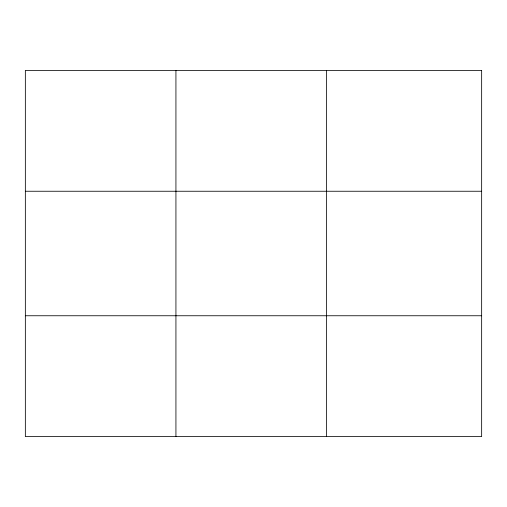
<?xml version="1.0" encoding="UTF-8"?>
<svg xmlns="http://www.w3.org/2000/svg" width="507" height="507" viewBox="0 0 507 507"><rect width="100%" height="100%" fill="white"/><g stroke="black" fill="none" stroke-linecap="round" stroke-linejoin="round"><path stroke-width="0.76" d="M175.929 436.597L175.929 70.403M326.508 436.597L326.508 70.403M25.35 191.247L481.65 191.247M25.35 315.753L481.65 315.753M481.65 70.403L481.65 436.597L25.35 436.597L25.35 70.403L481.65 70.403"/></g></svg>
